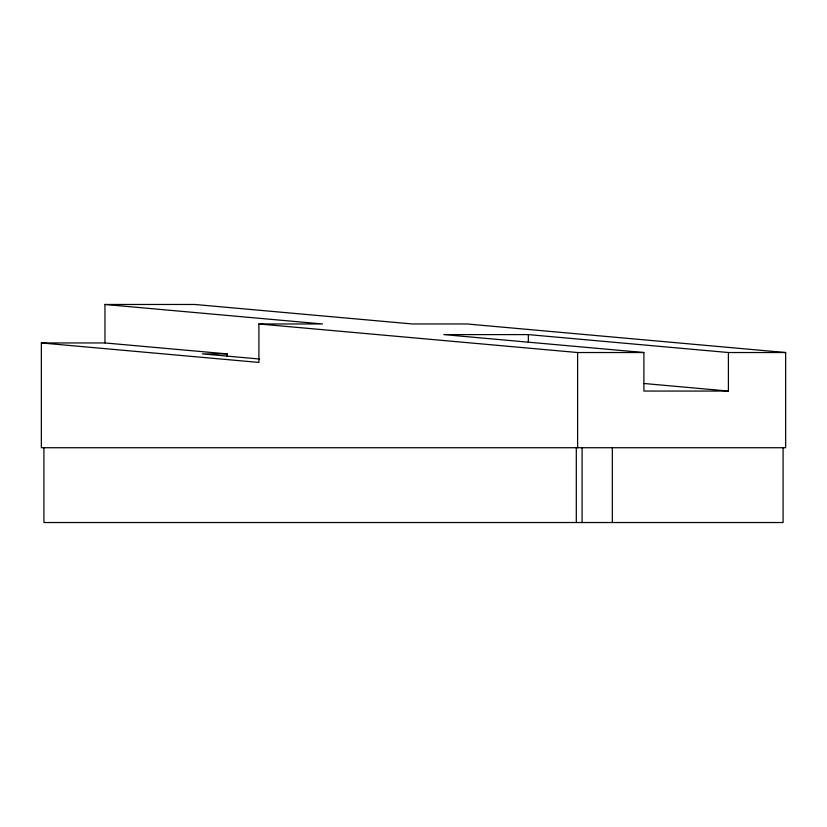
<?xml version="1.0" encoding="UTF-8"?>
<svg xmlns="http://www.w3.org/2000/svg" width="827" height="827" viewBox="0 0 827 827"><rect width="100%" height="100%" fill="white"/><g stroke="black" fill="none" stroke-linecap="round" stroke-linejoin="round"><path stroke-width="1.24" d="M104.967 342.947L104.967 304.47L194.8 304.47L412.353 323.967L466.945 323.967L785.65 352.529L785.65 447.727L41.35 447.727L41.35 342.947L104.967 342.947L227.218 353.894L227.218 356.313M41.35 342.947L258.903 362.433L258.903 323.967L322.52 323.967L104.967 304.47M528.35 334.604L443.841 334.604L643.892 352.529L643.892 391.057L728.401 391.057L728.401 352.529L528.35 334.604L528.35 342.306M258.903 323.967L577.618 352.529L643.892 352.529M728.401 352.529L785.65 352.529M227.218 353.894L202.346 353.894L259.523 359.021M643.768 383.48L728.401 391.057M783.086 447.727L783.086 522.53L43.914 522.53L43.914 447.727M612.331 447.727L612.331 522.53M582.094 447.727L582.094 522.53M577.618 352.529L577.618 447.727M576.305 447.727L576.305 522.53"/></g></svg>
